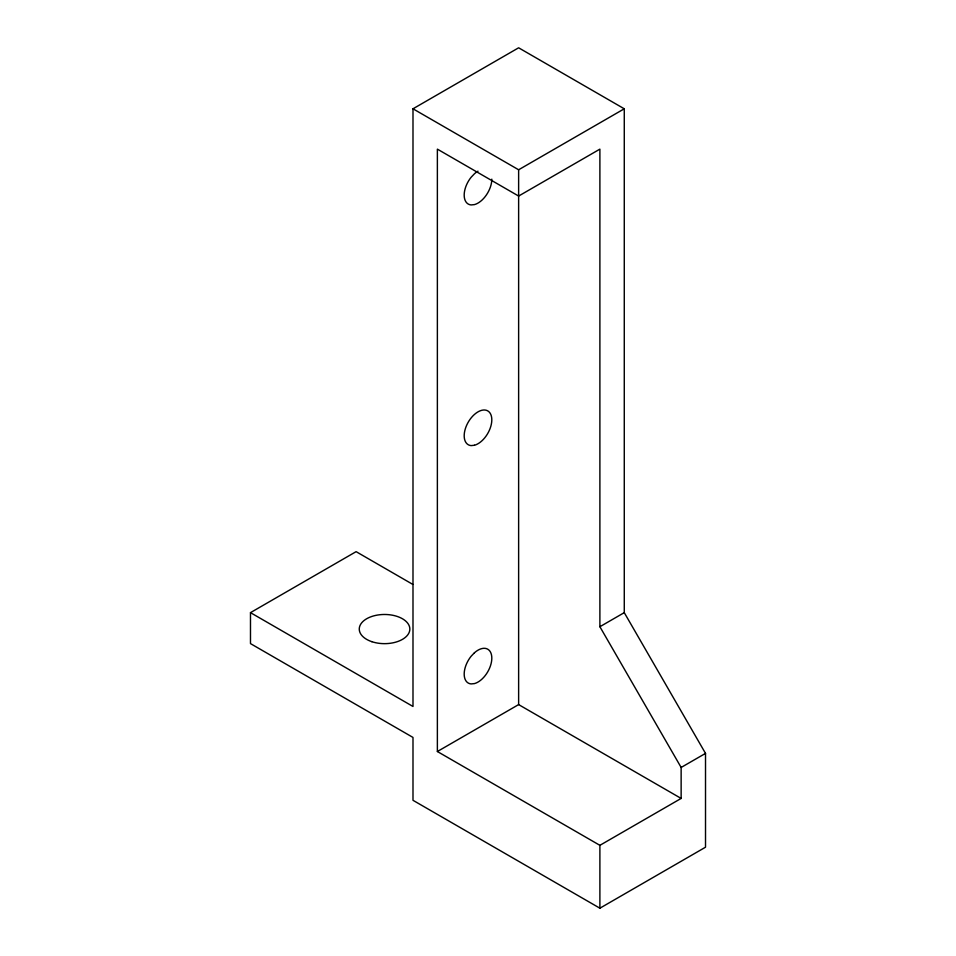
<?xml version="1.0" encoding="UTF-8"?>
<svg xmlns="http://www.w3.org/2000/svg" width="956" height="956" viewBox="0 0 956 956"><rect width="100%" height="100%" fill="white"/><g stroke="black" fill="none" stroke-linecap="round" stroke-linejoin="round"><path stroke-width="1.43" d="M250.484 612.641L412.992 706.472L412.992 108.793L518.63 47.8L624.268 108.793L624.268 612.641L705.516 753.388L705.516 847.207L599.89 908.2L412.992 800.303L412.992 737.435L250.484 643.603L250.484 612.641L356.11 551.66L412.861 584.427M412.992 108.793L518.63 169.774L624.268 108.793M599.89 626.718L599.89 149.136L518.63 196.052L437.37 149.136L437.37 751.512L599.89 845.331L681.138 798.427L681.138 767.453L599.89 626.718L624.268 612.641M437.37 751.512L518.63 704.596L681.138 798.427M681.138 767.453L705.516 753.388M599.89 845.331L599.89 908.2M518.63 169.774L518.63 704.596M491.814 179.154A19.538 11.281 -60 0 1 474.427 204.608L471.093 204.931A19.538 11.281 -60 0 1 471.093 177.302L474.427 173.789A19.538 11.281 -60 0 1 478 171.184M474.427 652.781L471.093 656.294A19.538 11.281 -60 0 0 471.093 683.922L474.427 683.6A19.538 11.281 -60 0 0 491.814 658.146A19.538 11.281 -60 0 0 474.427 652.781M474.427 445.269L471.093 445.604A19.538 11.281 -60 0 1 470.077 419.314A19.538 11.281 -60 0 1 491.599 417.175A19.538 11.281 -60 0 1 474.427 445.269M371.908 641.703A25.286 14.591 0 0 0 409.837 629.06A25.286 14.591 0 0 0 371.908 616.429A25.286 14.591 0 0 0 371.908 641.703"/></g></svg>
